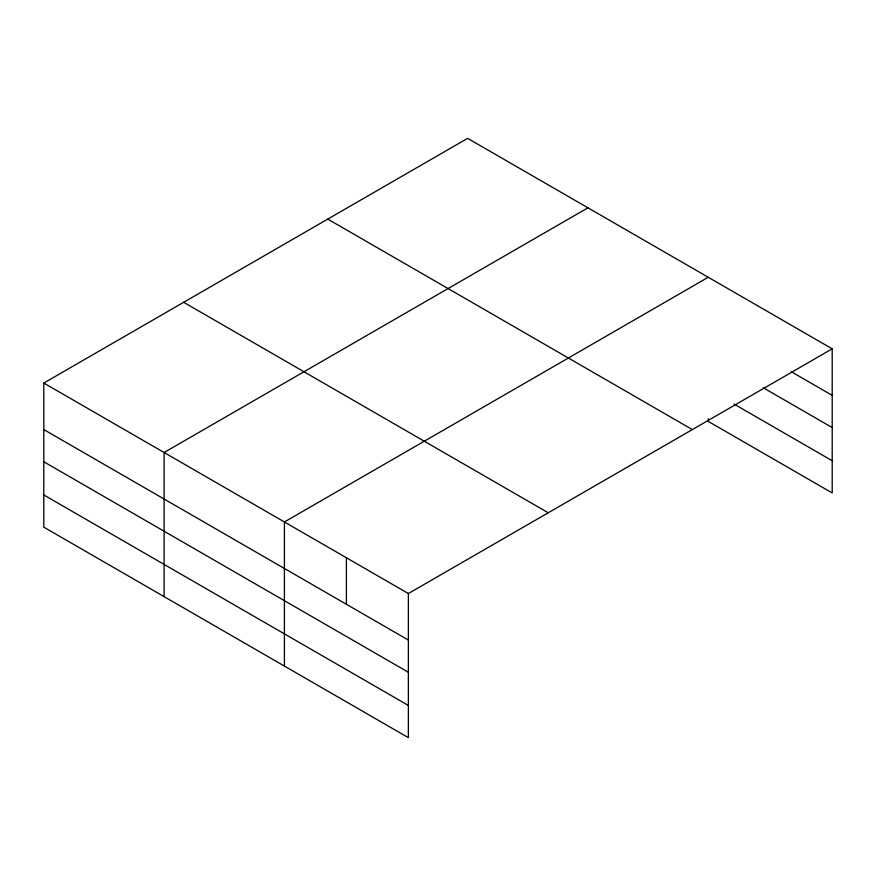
<?xml version="1.0" encoding="UTF-8"?>
<svg xmlns="http://www.w3.org/2000/svg" width="876" height="876" viewBox="0 0 876 876"><rect width="100%" height="100%" fill="white"/><g stroke="black" fill="none" stroke-linecap="round" stroke-linejoin="round"><path stroke-width="1.31" d="M832.2 348.834L467.631 138.353L43.8 383.053L43.8 527.166L408.369 737.647L408.369 593.534L832.2 348.834L832.2 492.947L708.246 421.389L708.246 418.706M587.938 207.809L164.108 452.509L164.108 596.633M708.246 277.265L284.415 521.965L284.415 666.088M791.269 371.72L832.2 395.35M763.204 387.729L832.2 427.554M733.978 404.033L832.2 460.743M327.766 219.099L692.336 429.579M183.664 302.297L548.234 512.778M43.8 383.053L408.369 593.534M43.8 429.569L408.369 640.049M43.8 461.772L408.369 672.253M43.8 494.962L408.369 705.443M346.392 557.749L346.392 604.265"/></g></svg>
